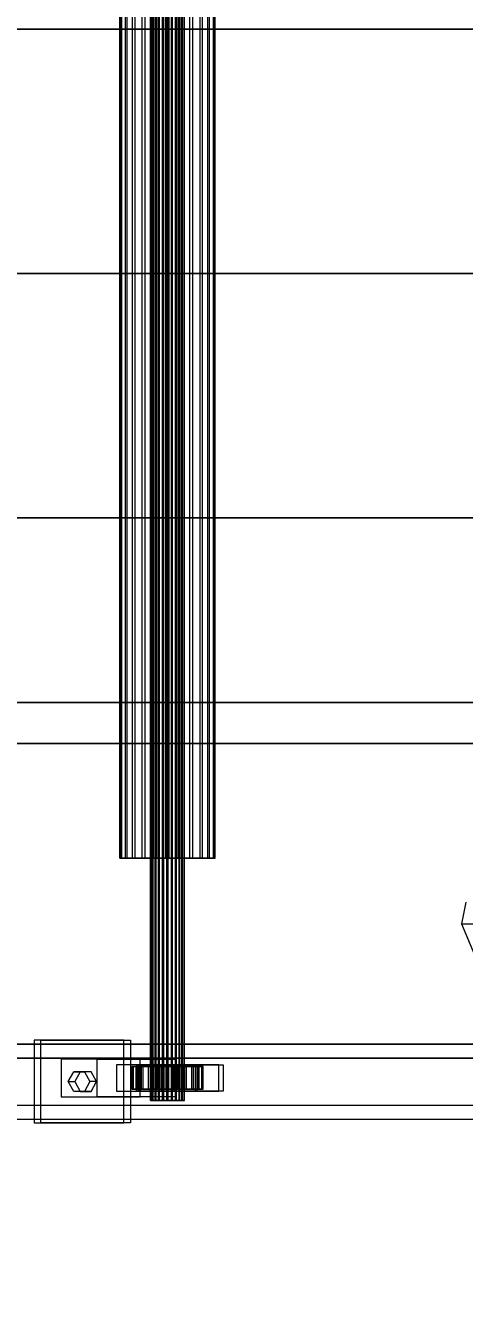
# Model space of a CAD drawing. Header units: millimetres. Extents: x -1970 to 59977, y -50268 to 6837.
# Drawn here: x 24336 to 24569, y -18548 to -17868 of the extents above; entities that cross this region are included whole.
import ezdxf

# ---------------------------------------------------------------- set-up
doc = ezdxf.new("R2010")
doc.units = ezdxf.units.MM
doc.layers.add('COTAS_O', color=1, linetype='Continuous', lineweight=0)
doc.layers.add('superior_C02', color=7, linetype='Continuous', lineweight=0)
doc.dimstyles.new('R19_100', dxfattribs={"dimtxt": 250, "dimasz": 150, "dimexe": 150, "dimexo": 80, "dimgap": 100, "dimtad": 1, "dimtih": 1, "dimtoh": 1, "dimdsep": 46, "dimcen": 0.09, "dimadec": 0, "dimazin": 0, "dimtfac": 1, "dimtdec": 4, "dimtofl": 0, "dimtmove": 0, "dimatfit": 3, "dimfxl": 1, "dimtolj": 1, "dimtzin": 0, "dimarcsym": 0})

# ---------------------------------------------------------------- blocks, each defined once
blk = doc.blocks.new('*D34')
at = {"layer": 'COTAS_O', "color": 0, "lineweight": -2, "transparency": 16777216}
for p, q in [((24548.19, -17510), (23778.19, -17510)), ((23928.19, -19330), (23928.19, -17660)), ((24548.19, -19480), (23778.19, -19480))]:
    blk.add_line(p, q, dxfattribs=at)
at = {"layer": 'COTAS_O', "color": 0, "transparency": 16777216}
for points in [[(23903.19, -17660), (23953.19, -17660), (23928.19, -17510)], [(23903.19, -19330), (23953.19, -19330), (23928.19, -19480)]]:
    blk.add_solid(points, dxfattribs=at)
at = {"layer": 'Defpoints', "color": 0, "transparency": 16777216}
for p in [(23928.19, -17510), (24628.19, -17510), (24628.19, -19480)]:
    blk.add_point(p, dxfattribs=at)

msp = doc.modelspace()

# ---------------------------------------------------------------- linework, layer by layer
at = {"layer": 'superior_C02'}
for p, q in [((24402.275, -18440), (24402.275, -17560)), ((24402.501, -18440), (24402.501, -17560)), ((24402.663, -18440), (24402.663, -17560)), ((24403.324, -18440), (24403.324, -17560)), ((24403.637, -18440), (24403.637, -17560)), ((24404.688, -18440), (24404.688, -17560)), ((24405.131, -18440), (24405.131, -17560)), ((24406.501, -18440), (24406.501, -17560)), ((24407.043, -18440), (24407.043, -17560)), ((24408.639, -18440), (24408.639, -17560)), ((24409.244, -18440), (24409.244, -17560)), ((24410.957, -18440), (24410.957, -17560)), ((24411.583, -18440), (24411.583, -17560)), ((24413.295, -18440), (24413.295, -17560)), ((24413.9, -18440), (24413.9, -17560)), ((24415.496, -18440), (24415.496, -17560)), ((24416.038, -18440), (24416.038, -17560)), ((24417.408, -18440), (24417.408, -17560)), ((24417.851, -18440), (24417.851, -17560)), ((24418.903, -18440), (24418.903, -17560)), ((24419.216, -18440), (24419.216, -17560)), ((24419.877, -17560), (24419.877, -18440)), ((24420.039, -18440), (24420.039, -17560)), ((24420.264, -18440), (24420.264, -17560)), ((24385.885, -18311.15), (24385.885, -17688.85)), ((24386.521, -18311.15), (24386.521, -17688.85)), ((24386.979, -18311.15), (24386.979, -17688.85)), ((24388.844, -18311.15), (24388.844, -17688.85)), ((24389.728, -18311.15), (24389.728, -17688.85)), ((24392.695, -18311.15), (24392.695, -17688.85)), ((24393.945, -18311.15), (24393.945, -17688.85)), ((24397.812, -18311.15), (24397.812, -17688.85)), ((24399.343, -18311.15), (24399.343, -17688.85)), ((24403.846, -18311.15), (24403.846, -17688.85)), ((24405.553, -18311.15), (24405.553, -17688.85)), ((24410.386, -18311.15), (24410.386, -17688.85)), ((24412.153, -18311.15), (24412.153, -17688.85)), ((24416.986, -18311.15), (24416.986, -17688.85)), ((24418.693, -18311.15), (24418.693, -17688.85)), ((24423.197, -18311.15), (24423.197, -17688.85)), ((24424.727, -18311.15), (24424.727, -17688.85)), ((24428.594, -18311.15), (24428.594, -17688.85)), ((24429.844, -18311.15), (24429.844, -17688.85)), ((24432.812, -18311.15), (24432.812, -17688.85)), ((24433.695, -18311.15), (24433.695, -17688.85)), ((24435.561, -17688.85), (24435.561, -18311.15)), ((24436.018, -18311.15), (24436.018, -17688.85)), ((24436.654, -18311.15), (24436.654, -17688.85)), ((24198.689, -17870), (24629.266, -17870)), ((24631.009, -17870), (24200.433, -17870)), ((24198.689, -18000), (24629.266, -18000)), ((24631.009, -18000), (24200.433, -18000)), ((24198.689, -18130), (24629.266, -18130)), ((24631.009, -18130), (24200.433, -18130)), ((24609.262, -18228.298), (24178.685, -18228.298)), ((24180.429, -18228.298), (24611.005, -18228.298)), ((25411.088, -18250), (16335.427, -18250)), ((16336.897, -18250), (25412.557, -18250)), ((24386.979, -18311.15), (24385.885, -18311.15)), ((24385.885, -18311.15), (24386.521, -18311.15)), ((24386.521, -18311.15), (24388.844, -18311.15)), ((24389.728, -18311.15), (24386.979, -18311.15)), ((24388.844, -18311.15), (24392.695, -18311.15)), ((24393.945, -18311.15), (24389.728, -18311.15)), ((24392.695, -18311.15), (24397.812, -18311.15)), ((24399.343, -18311.15), (24393.945, -18311.15)), ((24397.812, -18311.15), (24403.846, -18311.15)), ((24405.553, -18311.15), (24399.343, -18311.15)), ((24403.846, -18311.15), (24410.386, -18311.15)), ((24412.153, -18311.15), (24405.553, -18311.15)), ((24410.386, -18311.15), (24416.986, -18311.15)), ((24418.693, -18311.15), (24412.153, -18311.15)), ((24416.986, -18311.15), (24423.197, -18311.15)), ((24424.727, -18311.15), (24418.693, -18311.15)), ((24423.197, -18311.15), (24428.594, -18311.15)), ((24429.844, -18311.15), (24424.727, -18311.15)), ((24428.594, -18311.15), (24432.812, -18311.15)), ((24433.695, -18311.15), (24429.844, -18311.15)), ((24432.812, -18311.15), (24435.561, -18311.15)), ((24436.018, -18311.15), (24433.695, -18311.15)), ((24435.561, -18311.15), (24436.654, -18311.15)), ((24436.654, -18311.15), (24436.018, -18311.15)), ((24570.11, -18334.551), (24567.776, -18346.02)), ((24567.776, -18346.02), (24577.34, -18346.008)), ((24567.776, -18346.02), (24579.3, -18373.551)), ((24697.916, -18410), (23550.312, -18410)), ((23562.002, -18410), (24709.607, -18410)), ((24751.985, -18410), (23604.381, -18410)), ((23618.994, -18410), (24766.599, -18410)), ((24388.065, -18408), (24340.248, -18408)), ((24340.248, -18408), (24340.248, -18452)), ((24343.755, -18408), (24340.248, -18408)), ((24343.755, -18452), (24343.755, -18408)), ((24343.755, -18408), (24391.572, -18408)), ((24388.065, -18452), (24388.065, -18408)), ((24388.065, -18408), (24391.572, -18408)), ((24391.572, -18408), (24391.572, -18452)), ((24697.188, -18417.5), (23605.114, -18417.5)), ((23618.261, -18417.5), (24710.335, -18417.5)), ((24373.72, -18418), (24354.593, -18418)), ((24354.593, -18418), (24354.593, -18438)), ((24396.738, -18418), (24354.593, -18418)), ((24373.72, -18438), (24373.72, -18418)), ((24373.72, -18418), (24415.864, -18418)), ((24395.569, -18421), (24384.093, -18421)), ((24384.093, -18421), (24384.093, -18435)), ((24396.368, -18421), (24384.093, -18421)), ((24438.526, -18421), (24394.535, -18421)), ((24394.535, -18421), (24394.535, -18435)), ((24396.873, -18421), (24394.535, -18421)), ((24395.569, -18435), (24395.569, -18421)), ((24395.569, -18421), (24407.844, -18421)), ((24396.368, -18435), (24396.368, -18421)), ((24396.368, -18421), (24407.844, -18421)), ((24396.738, -18438), (24396.738, -18418)), ((24396.738, -18418), (24415.864, -18418)), ((24396.873, -18435), (24396.873, -18421)), ((24396.873, -18421), (24440.864, -18421)), ((24407.844, -18421), (24407.844, -18435)), ((24426.171, -18421), (24414.695, -18421)), ((24414.695, -18421), (24414.695, -18435)), ((24426.971, -18421), (24414.695, -18421)), ((24415.864, -18418), (24415.864, -18438)), ((24426.171, -18435), (24426.171, -18421)), ((24426.171, -18421), (24438.447, -18421)), ((24426.971, -18435), (24426.971, -18421)), ((24426.971, -18421), (24438.447, -18421)), ((24438.447, -18421), (24438.447, -18435)), ((24438.526, -18435), (24438.526, -18421)), ((24438.526, -18421), (24440.864, -18421)), ((24440.864, -18421), (24440.864, -18435)), ((24358.418, -18430), (24361.287, -18424.804)), ((24361.287, -18424.804), (24367.025, -18424.804)), ((24364.795, -18424.804), (24361.287, -18424.804)), ((24364.795, -18424.804), (24361.926, -18430)), ((24370.533, -18424.804), (24364.795, -18424.804)), ((24367.025, -18424.804), (24369.894, -18430)), ((24370.533, -18424.804), (24367.025, -18424.804)), ((24373.402, -18430), (24370.533, -18424.804)), ((24392.757, -18422), (24392.281, -18422)), ((24392.281, -18422), (24402.275, -18422)), ((24392.281, -18434), (24392.281, -18422)), ((24392.281, -18422), (24393.099, -18422)), ((24394.495, -18422), (24392.757, -18422)), ((24392.757, -18422), (24402.501, -18422)), ((24392.757, -18434), (24392.757, -18422)), ((24393.099, -18422), (24402.663, -18422)), ((24393.099, -18434), (24393.099, -18422)), ((24393.099, -18422), (24395.156, -18422)), ((24397.375, -18422), (24394.495, -18422)), ((24394.495, -18422), (24403.324, -18422)), ((24394.495, -18434), (24394.495, -18422)), ((24395.156, -18422), (24403.637, -18422)), ((24395.156, -18434), (24395.156, -18422)), ((24395.156, -18422), (24398.31, -18422)), ((24401.203, -18422), (24397.375, -18422)), ((24397.375, -18422), (24404.688, -18422)), ((24397.375, -18434), (24397.375, -18422)), ((24398.31, -18422), (24405.131, -18422)), ((24398.31, -18434), (24398.31, -18422)), ((24398.31, -18422), (24402.348, -18422)), ((24405.717, -18422), (24401.203, -18422)), ((24401.203, -18422), (24406.501, -18422)), ((24401.203, -18434), (24401.203, -18422)), ((24402.275, -18422), (24402.501, -18422)), ((24402.275, -18422), (24402.275, -18434)), ((24402.663, -18422), (24402.275, -18422)), ((24402.348, -18422), (24407.043, -18422)), ((24402.348, -18434), (24402.348, -18422)), ((24402.348, -18422), (24406.994, -18422)), ((24402.501, -18422), (24403.324, -18422)), ((24402.501, -18422), (24402.501, -18434)), ((24402.663, -18422), (24402.663, -18434)), ((24403.637, -18422), (24402.663, -18422)), ((24403.324, -18422), (24404.688, -18422)), ((24403.324, -18422), (24403.324, -18434)), ((24403.637, -18422), (24403.637, -18434)), ((24405.131, -18422), (24403.637, -18422)), ((24404.688, -18422), (24406.501, -18422)), ((24404.688, -18422), (24404.688, -18434)), ((24405.131, -18422), (24405.131, -18434)), ((24407.043, -18422), (24405.131, -18422)), ((24410.609, -18422), (24405.717, -18422)), ((24405.717, -18422), (24408.639, -18422)), ((24405.717, -18434), (24405.717, -18422)), ((24406.501, -18422), (24408.639, -18422)), ((24406.501, -18422), (24406.501, -18434)), ((24406.994, -18422), (24409.244, -18422)), ((24406.994, -18434), (24406.994, -18422)), ((24406.994, -18422), (24411.931, -18422)), ((24407.043, -18422), (24407.043, -18434)), ((24409.244, -18422), (24407.043, -18422)), ((24408.639, -18422), (24410.957, -18422)), ((24408.639, -18422), (24408.639, -18434)), ((24409.244, -18422), (24409.244, -18434)), ((24411.583, -18422), (24409.244, -18422)), ((24415.546, -18422), (24410.609, -18422)), ((24410.609, -18422), (24410.957, -18422)), ((24410.609, -18434), (24410.609, -18422)), ((24410.957, -18422), (24413.295, -18422)), ((24410.957, -18422), (24410.957, -18434)), ((24411.931, -18422), (24411.583, -18422)), ((24411.583, -18422), (24411.583, -18434)), ((24413.9, -18422), (24411.583, -18422)), ((24411.931, -18434), (24411.931, -18422)), ((24411.931, -18422), (24416.823, -18422)), ((24415.546, -18422), (24413.295, -18422)), ((24413.295, -18422), (24415.496, -18422)), ((24413.295, -18422), (24413.295, -18434)), ((24416.823, -18422), (24413.9, -18422)), ((24413.9, -18422), (24413.9, -18434)), ((24416.038, -18422), (24413.9, -18422)), ((24420.191, -18422), (24415.496, -18422)), ((24415.496, -18422), (24417.408, -18422)), ((24415.496, -18422), (24415.496, -18434)), ((24420.191, -18422), (24415.546, -18422)), ((24415.546, -18434), (24415.546, -18422)), ((24421.336, -18422), (24416.038, -18422)), ((24416.038, -18422), (24416.038, -18434)), ((24417.851, -18422), (24416.038, -18422)), ((24416.823, -18434), (24416.823, -18422)), ((24416.823, -18422), (24421.336, -18422)), ((24424.229, -18422), (24417.408, -18422)), ((24417.408, -18422), (24418.903, -18422)), ((24417.408, -18422), (24417.408, -18434)), ((24425.164, -18422), (24417.851, -18422)), ((24417.851, -18422), (24417.851, -18434)), ((24419.216, -18422), (24417.851, -18422)), ((24427.384, -18422), (24418.903, -18422)), ((24418.903, -18422), (24419.877, -18422)), ((24418.903, -18422), (24418.903, -18434)), ((24428.045, -18422), (24419.216, -18422)), ((24419.216, -18422), (24419.216, -18434)), ((24420.039, -18422), (24419.216, -18422)), ((24419.877, -18422), (24429.44, -18422)), ((24419.877, -18434), (24419.877, -18422)), ((24419.877, -18422), (24420.264, -18422)), ((24429.782, -18422), (24420.039, -18422)), ((24420.039, -18422), (24420.039, -18434)), ((24420.264, -18422), (24420.039, -18422)), ((24424.229, -18422), (24420.191, -18422)), ((24420.191, -18434), (24420.191, -18422)), ((24430.258, -18422), (24420.264, -18422)), ((24420.264, -18422), (24420.264, -18434)), ((24421.336, -18434), (24421.336, -18422)), ((24421.336, -18422), (24425.164, -18422)), ((24427.384, -18422), (24424.229, -18422)), ((24424.229, -18434), (24424.229, -18422)), ((24425.164, -18434), (24425.164, -18422)), ((24425.164, -18422), (24428.045, -18422)), ((24429.44, -18422), (24427.384, -18422)), ((24427.384, -18434), (24427.384, -18422)), ((24428.045, -18434), (24428.045, -18422)), ((24428.045, -18422), (24429.782, -18422)), ((24429.44, -18422), (24429.44, -18434)), ((24430.258, -18422), (24429.44, -18422)), ((24429.782, -18434), (24429.782, -18422)), ((24429.782, -18422), (24430.258, -18422)), ((24430.258, -18434), (24430.258, -18422)), ((24361.287, -18435.196), (24358.418, -18430)), ((24358.418, -18430), (24361.926, -18430)), ((24361.926, -18430), (24364.795, -18435.196)), ((24369.894, -18430), (24367.025, -18435.196)), ((24373.402, -18430), (24369.894, -18430)), ((24370.533, -18435.196), (24373.402, -18430)), ((24402.275, -18434), (24392.281, -18434)), ((24392.281, -18434), (24392.757, -18434)), ((24393.099, -18434), (24392.281, -18434)), ((24402.501, -18434), (24392.757, -18434)), ((24392.757, -18434), (24394.495, -18434)), ((24402.663, -18434), (24393.099, -18434)), ((24395.156, -18434), (24393.099, -18434)), ((24403.324, -18434), (24394.495, -18434)), ((24394.495, -18434), (24397.375, -18434)), ((24403.637, -18434), (24395.156, -18434)), ((24398.31, -18434), (24395.156, -18434)), ((24404.688, -18434), (24397.375, -18434)), ((24397.375, -18434), (24401.203, -18434)), ((24405.131, -18434), (24398.31, -18434)), ((24402.348, -18434), (24398.31, -18434)), ((24406.501, -18434), (24401.203, -18434)), ((24401.203, -18434), (24405.717, -18434)), ((24402.501, -18434), (24402.275, -18434)), ((24402.275, -18434), (24402.663, -18434)), ((24407.043, -18434), (24402.348, -18434)), ((24406.994, -18434), (24402.348, -18434)), ((24403.324, -18434), (24402.501, -18434)), ((24402.663, -18434), (24403.637, -18434)), ((24404.688, -18434), (24403.324, -18434)), ((24403.637, -18434), (24405.131, -18434)), ((24406.501, -18434), (24404.688, -18434)), ((24405.131, -18434), (24407.043, -18434)), ((24408.639, -18434), (24405.717, -18434)), ((24405.717, -18434), (24410.609, -18434)), ((24408.639, -18434), (24406.501, -18434)), ((24409.244, -18434), (24406.994, -18434)), ((24411.931, -18434), (24406.994, -18434)), ((24407.043, -18434), (24409.244, -18434)), ((24410.957, -18434), (24408.639, -18434)), ((24409.244, -18434), (24411.583, -18434)), ((24410.957, -18434), (24410.609, -18434)), ((24410.609, -18434), (24415.546, -18434)), ((24413.295, -18434), (24410.957, -18434)), ((24411.583, -18434), (24411.931, -18434)), ((24411.583, -18434), (24413.9, -18434)), ((24416.823, -18434), (24411.931, -18434)), ((24415.496, -18434), (24413.295, -18434)), ((24413.295, -18434), (24415.546, -18434)), ((24413.9, -18434), (24416.823, -18434)), ((24413.9, -18434), (24416.038, -18434)), ((24417.408, -18434), (24415.496, -18434)), ((24415.496, -18434), (24420.191, -18434)), ((24415.546, -18434), (24420.191, -18434)), ((24416.038, -18434), (24421.336, -18434)), ((24416.038, -18434), (24417.851, -18434)), ((24421.336, -18434), (24416.823, -18434)), ((24418.903, -18434), (24417.408, -18434)), ((24417.408, -18434), (24424.229, -18434)), ((24417.851, -18434), (24425.164, -18434)), ((24417.851, -18434), (24419.216, -18434)), ((24419.877, -18434), (24418.903, -18434)), ((24418.903, -18434), (24427.384, -18434)), ((24419.216, -18434), (24428.045, -18434)), ((24419.216, -18434), (24420.039, -18434)), ((24429.44, -18434), (24419.877, -18434)), ((24420.264, -18434), (24419.877, -18434)), ((24420.039, -18434), (24429.782, -18434)), ((24420.039, -18434), (24420.264, -18434)), ((24420.191, -18434), (24424.229, -18434)), ((24420.264, -18434), (24430.258, -18434)), ((24425.164, -18434), (24421.336, -18434)), ((24424.229, -18434), (24427.384, -18434)), ((24428.045, -18434), (24425.164, -18434)), ((24427.384, -18434), (24429.44, -18434)), ((24429.782, -18434), (24428.045, -18434)), ((24429.44, -18434), (24430.258, -18434)), ((24430.258, -18434), (24429.782, -18434)), ((24354.593, -18438), (24373.72, -18438)), ((24354.593, -18438), (24396.738, -18438)), ((24367.025, -18435.196), (24361.287, -18435.196)), ((24364.795, -18435.196), (24361.287, -18435.196)), ((24364.795, -18435.196), (24370.533, -18435.196)), ((24370.533, -18435.196), (24367.025, -18435.196)), ((24415.864, -18438), (24373.72, -18438)), ((24384.093, -18435), (24395.569, -18435)), ((24384.093, -18435), (24396.368, -18435)), ((24394.535, -18435), (24438.526, -18435)), ((24394.535, -18435), (24396.873, -18435)), ((24407.844, -18435), (24395.569, -18435)), ((24407.844, -18435), (24396.368, -18435)), ((24415.864, -18438), (24396.738, -18438)), ((24440.864, -18435), (24396.873, -18435)), ((24402.663, -18440), (24402.275, -18440)), ((24402.275, -18440), (24402.501, -18440)), ((24402.501, -18440), (24403.324, -18440)), ((24403.637, -18440), (24402.663, -18440)), ((24403.324, -18440), (24404.688, -18440)), ((24405.131, -18440), (24403.637, -18440)), ((24404.688, -18440), (24406.501, -18440)), ((24407.043, -18440), (24405.131, -18440)), ((24406.501, -18440), (24408.639, -18440)), ((24409.244, -18440), (24407.043, -18440)), ((24408.639, -18440), (24410.957, -18440)), ((24411.583, -18440), (24409.244, -18440)), ((24410.957, -18440), (24413.295, -18440)), ((24413.9, -18440), (24411.583, -18440)), ((24413.295, -18440), (24415.496, -18440)), ((24416.038, -18440), (24413.9, -18440)), ((24414.695, -18435), (24426.171, -18435)), ((24414.695, -18435), (24426.971, -18435)), ((24415.496, -18440), (24417.408, -18440)), ((24417.851, -18440), (24416.038, -18440)), ((24417.408, -18440), (24418.903, -18440)), ((24419.216, -18440), (24417.851, -18440)), ((24418.903, -18440), (24419.877, -18440)), ((24420.039, -18440), (24419.216, -18440)), ((24419.877, -18440), (24420.264, -18440)), ((24420.264, -18440), (24420.039, -18440)), ((24438.447, -18435), (24426.171, -18435)), ((24438.447, -18435), (24426.971, -18435)), ((24440.864, -18435), (24438.526, -18435)), ((23605.114, -18442.5), (24697.188, -18442.5)), ((23618.261, -18442.5), (24710.335, -18442.5)), ((23550.312, -18450), (24697.916, -18450)), ((23562.002, -18450), (24709.607, -18450)), ((23604.381, -18450), (24751.985, -18450)), ((23618.994, -18450), (24766.599, -18450)), ((24340.248, -18452), (24388.065, -18452)), ((24340.248, -18452), (24343.755, -18452)), ((24391.572, -18452), (24343.755, -18452)), ((24391.572, -18452), (24388.065, -18452))]:
    msp.add_line(p, q, dxfattribs=at)

# ---------------------------------------------------------------- dimensions: what is measured, and where the dimension line sits
at = {"layer": 'COTAS_O'}
dim = msp.add_aligned_dim(p1=(24628.187, -19480), p2=(24628.187, -17510), distance=700, text='<> O', dimstyle='R19_100', dxfattribs=at)
dim.commit()
dim.dimension.update_dxf_attribs({"geometry": '*D34', "text_midpoint": (23928.187, -18495)})

doc.saveas('drawing.dxf')
